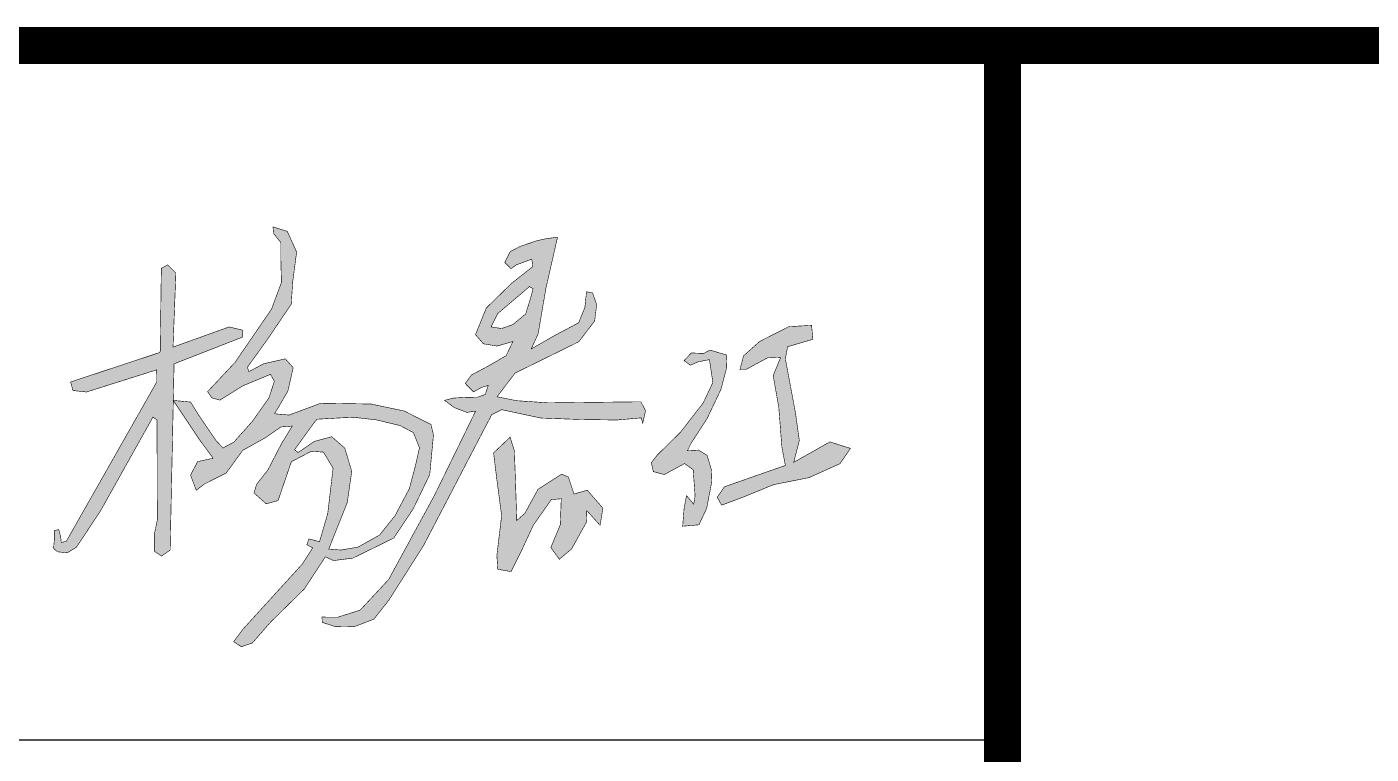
# Model space of a CAD drawing. Extents: x 1365 to 1768, y 184 to 461.
# Drawn here: x 1565.39 to 1580.88, y 192.1 to 200.48 of the extents above; entities that cross this region are included whole.
import ezdxf

# ---------------------------------------------------------------- set-up
doc = ezdxf.new("R2010")
doc.units = 0
doc.header["$LTSCALE"] = 0.125
doc.layers.add('pp-com', color=7, linetype='Continuous')
doc.layers.add('PUB_TITLE', color=4, linetype='Continuous')

# ---------------------------------------------------------------- blocks, each defined once
blk = doc.blocks.new('ych')
at = {"layer": 'pp-com'}
h = blk.add_hatch(color=256, dxfattribs=at)
h.paths.add_polyline_path([(848.97, 339.7), (852.04, 339.41), (853.48, 337.08), (856.57, 332.55), (857.8, 331.25), (859.72, 332.28), (863.02, 335.98), (865.97, 340.16), (866.93, 343.11), (866.24, 344.34), (861.3, 342.29), (857.25, 339.75), (855.81, 340.16), (855.06, 341.26), (859.94, 346.47), (866.43, 355.94), (868.18, 360.66), (868.09, 364.51), (868.09, 367.75), (866.78, 369.41), (866.69, 370.55), (869.23, 369.76), (870.89, 366.09), (870.19, 360.75), (869.93, 356.81), (865.73, 350.6), (862.14, 345.61), (862.4, 344.82), (865.03, 346.22), (868.88, 347.1), (870.28, 345.52), (869.32, 341.33), (866.97, 337.33), (869.53, 337.1), (875.22, 339.21), (884.14, 339.06), (890.05, 337.81), (894.78, 335.41), (895.22, 333.59), (894.56, 326.53), (891.65, 320.49), (888.17, 315.24), (880.89, 311.66), (877.44, 311.23), (876, 311.9), (872.25, 306.17), (866.32, 300.35), (863.03, 296.59), (861.06, 295.91), (859.69, 296.82), (861.32, 299), (871.9, 310.61), (873.74, 313.49), (872.7, 314.04), (873.06, 315.08), (874.96, 314.59), (876.42, 319.59), (877.37, 327.65), (875.67, 330.51), (873.51, 330.66), (869.96, 328.81), (868.87, 325.65), (867.59, 321.9), (865.48, 321.32), (863.31, 323.25), (863.78, 324.8), (865.78, 327.34), (868.18, 331.98), (870.11, 335.14), (868.1, 334.99), (865.32, 333.06), (861.3, 330.82), (858.37, 326.8), (854.43, 324.8), (853.04, 323.72), (852.03, 326.42), (853.27, 328.81), (856.05, 329.43), (853.81, 332.44)])
h.paths.add_polyline_path([(874.03, 335.79), (870.52, 330.94), (871.14, 330.43), (874.03, 332.41), (877.13, 333.25), (879.45, 331.22), (880.69, 327.1), (879.9, 321.57), (877.47, 315.47), (876.6, 313.28), (878.77, 313.1), (881.77, 313.61), (885.61, 315.75), (888.38, 319.2), (890.92, 323.99), (891.99, 328), (892.73, 331.28), (891.65, 333.99), (889.28, 335.23), (885.04, 336.25), (881.03, 336.7), (878.32, 336.58), (874.53, 336.36)], flags=16)
h = blk.add_hatch(color=256, dxfattribs=at)
h.paths.add_polyline_path([(915.63, 339.27), (910.03, 339.65), (906.53, 340.35), (909.71, 344.55), (921.08, 350.15), (923.88, 353.84), (924.24, 356.73), (923.52, 358.8), (922.43, 359.04), (922.15, 356.25), (921.03, 353.51), (916.84, 351.28), (912.61, 348.86), (913.82, 351.51), (915.22, 359.66), (916.34, 364.59), (917.28, 368.73), (915.28, 368.46), (913.64, 368.11), (910.7, 367.11), (908.88, 366.17), (907.89, 364.24), (909, 363.12), (909.94, 363.8), (912.69, 364.81), (912.89, 363.5), (909.05, 360.47), (904.61, 356.13), (902.69, 351.39), (904.1, 349.77), (906.53, 349.37), (909.35, 350.18), (908.14, 347.66), (905.01, 345.84), (901.98, 344.23), (900.87, 342.71), (902.35, 341.22), (903.76, 342.01), (904.95, 342.37), (904.43, 340.76), (903.08, 340.29), (900.99, 340.24), (898.8, 340.13), (897.19, 339.71), (898.96, 338.41), (901.15, 337.58), (902.71, 337.79), (895.39, 322.81), (887.26, 307.88), (883.95, 304.31), (882.18, 302.42), (878.25, 301.17), (876.13, 301.17), (875.4, 301.23), (875.45, 300.24), (877.76, 299.48), (881.3, 299.54), (884.62, 300.81), (887.28, 304.18), (893.45, 313.89), (905.58, 337.18), (907.34, 338.06), (914.29, 336.57), (921.42, 336.31), (927.76, 336.22), (932.17, 336.6), (932.43, 335.65), (932.93, 337.87), (932.11, 339.46)])
h.paths.add_polyline_path([(909.28, 353.16), (907.33, 352.48), (905.46, 352.78), (906.65, 355.15), (912.29, 359.94), (912.93, 359.56), (912.46, 357.78), (911.61, 355.06)], flags=16)
for points in [[(849.1, 346.21), (861.22, 350.94), (861.22, 352.21), (858.89, 352.77), (848.91, 349.18), (849.42, 362.36), (847.97, 363.81), (846.83, 363.18), (846.64, 348.25), (830.71, 342.98), (831.12, 341.46), (833.54, 341.2), (838.05, 342.63), (845.99, 345.14), (845.97, 342.89), (845.41, 341.9), (829.92, 314.63), (829.04, 314.46), (828.93, 315.52), (828.59, 316.75), (827.81, 316.54), (827.81, 314.94), (827.67, 313.4), (828.35, 312.79), (830.1, 312.62), (831.73, 313.59), (836.02, 320.07), (845.34, 336.74), (846.07, 336.22), (846.11, 318.41), (845.6, 315.97), (845.6, 312.89), (846.89, 312.03), (848.4, 313.1)], [(959.27, 328.69), (960.27, 332.57), (959.58, 337.53), (958.49, 343.35), (957.79, 347.08), (958.18, 349.25), (962.68, 350.57), (962.45, 353.05), (958.41, 352.82), (953.21, 350.18), (950.34, 347.62), (949.71, 345.14), (950.67, 345.15), (954.84, 347.39), (956.94, 347.31), (955.62, 344.13), (956.62, 338.46), (957.17, 331.4), (957.79, 328.14), (952.04, 326.13), (946.94, 324.34), (945.68, 322.48), (946.45, 321.08), (950.41, 322.56), (955.69, 324.73), (961.98, 325.97), (967.5, 328.46), (969.36, 331.17), (965.71, 332.33)], [(935.02, 330), (933.96, 328.63), (934.31, 327.05), (936.25, 326.52), (939.87, 328.48), (941.4, 327.38), (941.74, 322.7), (941.49, 321.25), (940.21, 322.78), (939.78, 320.48), (939.53, 317.33), (942.42, 317.59), (943.79, 320.48), (944.72, 325.33), (944.64, 327.38), (943.87, 329.93), (942.34, 330.87), (940.38, 330.78), (941.06, 332.14), (943.87, 336.48), (946.34, 341.67), (947.36, 345.59), (947.28, 347.8), (944.38, 348.65), (943.28, 348.06), (941.06, 348.14), (939.78, 346.78), (940.9, 345.96), (942.32, 346.58), (944.29, 346.95), (944.9, 342.89), (943.18, 339.26), (939.12, 334.03)], [(917.94, 322.22), (917.77, 317.6), (916.09, 313.56), (917.6, 311.46), (919.79, 313.31), (922.4, 318.02), (922.48, 320.12), (924.84, 317.51), (925.35, 320.54), (922.57, 323.74), (920.21, 323.06), (919.2, 326.09), (918.02, 326.6), (913.82, 323.91), (911.46, 319.62), (910.03, 318.36), (909.86, 323.65), (909.61, 330.72), (908.85, 333.16), (905.91, 330.38), (906.41, 326.26), (907.34, 319.2), (906.49, 312.13), (906.66, 309.69), (909.02, 309.27), (910.87, 312.97), (912.97, 317.51), (916.17, 322.06)]]:
    blk.add_hatch(color=256, dxfattribs=at).paths.add_polyline_path(points)
at = {"layer": 'pp-com', "const_width": 0.1}
for points in [[(848.97, 339.7), (852.04, 339.41), (853.48, 337.08), (856.57, 332.55), (857.8, 331.25), (859.72, 332.28), (863.02, 335.98), (865.97, 340.16), (866.93, 343.11), (866.24, 344.34), (861.3, 342.29), (857.25, 339.75), (855.81, 340.16), (855.06, 341.26), (859.94, 346.47), (866.43, 355.94), (868.18, 360.66), (868.09, 364.51), (868.09, 367.75), (866.78, 369.41), (866.69, 370.55), (869.23, 369.76), (870.89, 366.09), (870.19, 360.75), (869.93, 356.81), (865.73, 350.6), (862.14, 345.61), (862.4, 344.82), (865.03, 346.22), (868.88, 347.1), (870.28, 345.52), (869.32, 341.33), (866.97, 337.33), (869.53, 337.1), (875.22, 339.21), (884.14, 339.06), (890.05, 337.81), (894.78, 335.41), (895.22, 333.59), (894.56, 326.53), (891.65, 320.49), (888.17, 315.24), (880.89, 311.66), (877.44, 311.23), (876, 311.9), (872.25, 306.17), (866.32, 300.35), (863.03, 296.59), (861.06, 295.91), (859.69, 296.82), (861.32, 299), (871.9, 310.61), (873.74, 313.49), (872.7, 314.04), (873.06, 315.08), (874.96, 314.59), (876.42, 319.59), (877.37, 327.65), (875.67, 330.51), (873.51, 330.66), (869.96, 328.81), (868.87, 325.65), (867.59, 321.9), (865.48, 321.32), (863.31, 323.25), (863.78, 324.8), (865.78, 327.34), (868.18, 331.98), (870.11, 335.14), (868.1, 334.99), (865.32, 333.06), (861.3, 330.82), (858.37, 326.8), (854.43, 324.8), (853.04, 323.72), (852.03, 326.42), (853.27, 328.81), (856.05, 329.43), (853.81, 332.44), (848.97, 339.7)], [(909.94, 363.8), (912.69, 364.81), (912.89, 363.5), (909.05, 360.47), (904.61, 356.13), (902.69, 351.39), (904.1, 349.77), (906.53, 349.37), (909.35, 350.18), (908.14, 347.66), (905.01, 345.84), (901.98, 344.23), (900.87, 342.71), (902.35, 341.22), (903.76, 342.01), (904.95, 342.37), (904.43, 340.76), (903.08, 340.29), (900.99, 340.24), (898.8, 340.13), (897.19, 339.71), (898.96, 338.41), (901.15, 337.58), (902.71, 337.79), (895.39, 322.81), (887.26, 307.88), (883.95, 304.31), (882.18, 302.42), (878.25, 301.17), (876.13, 301.17), (875.4, 301.23), (875.45, 300.24), (877.76, 299.48), (881.3, 299.54), (884.62, 300.81), (887.28, 304.18), (893.45, 313.89), (905.58, 337.18), (907.34, 338.06), (914.29, 336.57), (921.42, 336.31), (927.76, 336.22), (932.17, 336.6), (932.43, 335.65), (932.93, 337.87), (932.11, 339.46), (915.63, 339.27), (910.03, 339.65), (906.53, 340.35), (909.71, 344.55), (921.08, 350.15), (923.88, 353.84), (924.24, 356.73), (923.52, 358.8), (922.43, 359.04), (922.15, 356.25), (921.03, 353.51), (916.84, 351.28), (912.61, 348.86), (913.82, 351.51), (915.22, 359.66), (916.34, 364.59), (917.28, 368.73), (915.28, 368.46), (913.64, 368.11), (910.7, 367.11), (908.88, 366.17), (907.89, 364.24), (909, 363.12), (909.94, 363.8)], [(830.71, 342.98), (846.48, 348.2), (846.64, 348.45), (846.83, 363.18), (847.97, 363.81), (849.42, 362.36), (848.91, 349.18), (858.89, 352.77), (861.22, 352.21), (861.22, 350.94), (849.1, 346.21), (848.4, 313.1), (846.89, 312.03), (845.6, 312.89), (845.6, 315.97), (846.11, 318.41), (846.07, 336.22), (845.34, 336.74), (836.02, 320.07), (831.73, 313.59), (830.1, 312.62), (828.35, 312.79), (827.67, 313.4), (827.81, 314.94), (827.81, 316.54), (828.59, 316.75), (828.93, 315.52), (829.04, 314.46), (829.92, 314.63), (845.41, 341.9), (845.97, 342.89), (845.99, 345.14), (838.05, 342.63), (833.54, 341.2), (831.12, 341.46), (830.71, 342.98)], [(912.29, 359.94), (906.65, 355.15), (905.46, 352.78), (907.33, 352.48), (909.28, 353.16), (911.61, 355.06), (912.46, 357.78), (912.93, 359.56), (912.29, 359.94)], [(874.03, 335.79), (870.52, 330.94), (871.14, 330.43), (874.03, 332.41), (877.13, 333.25), (879.45, 331.22), (880.69, 327.1), (879.9, 321.57), (877.47, 315.47), (876.6, 313.28), (878.77, 313.1), (881.77, 313.61), (885.61, 315.75), (888.38, 319.2), (890.92, 323.99), (891.99, 328), (892.73, 331.28), (891.65, 333.99), (889.28, 335.23), (885.04, 336.25), (881.03, 336.7), (878.32, 336.58), (874.53, 336.36), (874.03, 335.79)], [(908.85, 333.16), (905.91, 330.38), (906.41, 326.26), (907.34, 319.2), (906.49, 312.13), (906.66, 309.69), (909.02, 309.27), (910.87, 312.97), (912.97, 317.51), (916.17, 322.06), (917.94, 322.22), (917.77, 317.6), (916.09, 313.56), (917.6, 311.46), (919.79, 313.31), (922.4, 318.02), (922.48, 320.12), (924.84, 317.51), (925.35, 320.54), (922.57, 323.74), (920.21, 323.06), (919.2, 326.09), (918.02, 326.6), (913.82, 323.91), (911.46, 319.62), (910.03, 318.36), (909.86, 323.65), (909.61, 330.72), (908.85, 333.16)]]:
    blk.add_lwpolyline(points, dxfattribs=at)
for points in [[(950.67, 345.15), (954.84, 347.39), (956.94, 347.31), (955.62, 344.13), (956.62, 338.46), (957.17, 331.4), (957.79, 328.14), (952.04, 326.13), (946.94, 324.34), (945.68, 322.48), (946.45, 321.08), (950.41, 322.56), (955.69, 324.73), (961.98, 325.97), (967.5, 328.46), (969.36, 331.17), (965.71, 332.33), (959.27, 328.69), (960.27, 332.57), (959.58, 337.53), (958.49, 343.35), (957.79, 347.08), (958.18, 349.25), (962.68, 350.57), (962.45, 353.05), (958.41, 352.82), (953.21, 350.18), (950.34, 347.62), (949.71, 345.14)], [(939.78, 346.78), (941.06, 348.14), (943.28, 348.06), (944.38, 348.65), (947.28, 347.8), (947.36, 345.59), (946.34, 341.67), (943.87, 336.48), (941.06, 332.14), (940.38, 330.78), (942.34, 330.87), (943.87, 329.93), (944.64, 327.38), (944.72, 325.33), (943.79, 320.48), (942.42, 317.59), (939.53, 317.33), (939.78, 320.48), (940.21, 322.78), (941.49, 321.25), (941.74, 322.7), (941.4, 327.38), (939.87, 328.48), (936.25, 326.52), (934.31, 327.05), (933.96, 328.63), (935.02, 330), (939.12, 334.03), (943.18, 339.26), (944.9, 342.89), (944.29, 346.95), (942.32, 346.58), (940.9, 345.96)]]:
    blk.add_lwpolyline(points, close=True, dxfattribs=at)

msp = doc.modelspace()

# ---------------------------------------------------------------- linework, layer by layer
at = {"color": 7}
msp.add_line((1460.945, 192.267), (1576.634, 192.267), dxfattribs=at)
at = {"layer": 'PUB_TITLE', "color": 7, "const_width": 0.429}
for points in [[(1382.624, 200.267), (1767.624, 200.267)], [(1576.634, 200.267), (1576.634, 184.267)]]:
    msp.add_lwpolyline(points, dxfattribs=at)

# ---------------------------------------------------------------- block references
at = {"layer": 'pp-com', "xscale": 0.06480000000021846, "yscale": 0.06479999999994135, "zscale": 0.06480000000000001}
msp.add_blockref('ych', (1512.067, 174.165), dxfattribs=at)

doc.saveas('drawing.dxf')
